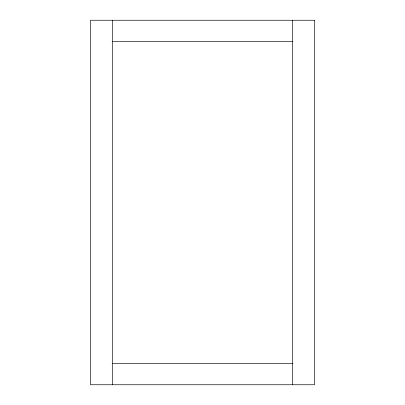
<?xml version="1.0" encoding="UTF-8"?>
<svg xmlns="http://www.w3.org/2000/svg" width="405" height="405" viewBox="0 0 405 405"><rect width="100%" height="100%" fill="white"/><g stroke="black" fill="none" stroke-linecap="round" stroke-linejoin="round"><path stroke-width="0.61" d="M112.114 41.391L292.886 41.391M112.114 363.609L292.886 363.609M292.602 20.25L292.602 384.75M112.398 20.25L112.398 384.75M314.472 20.25L90.528 20.25L90.528 384.75L314.472 384.75L314.472 20.25"/></g></svg>
